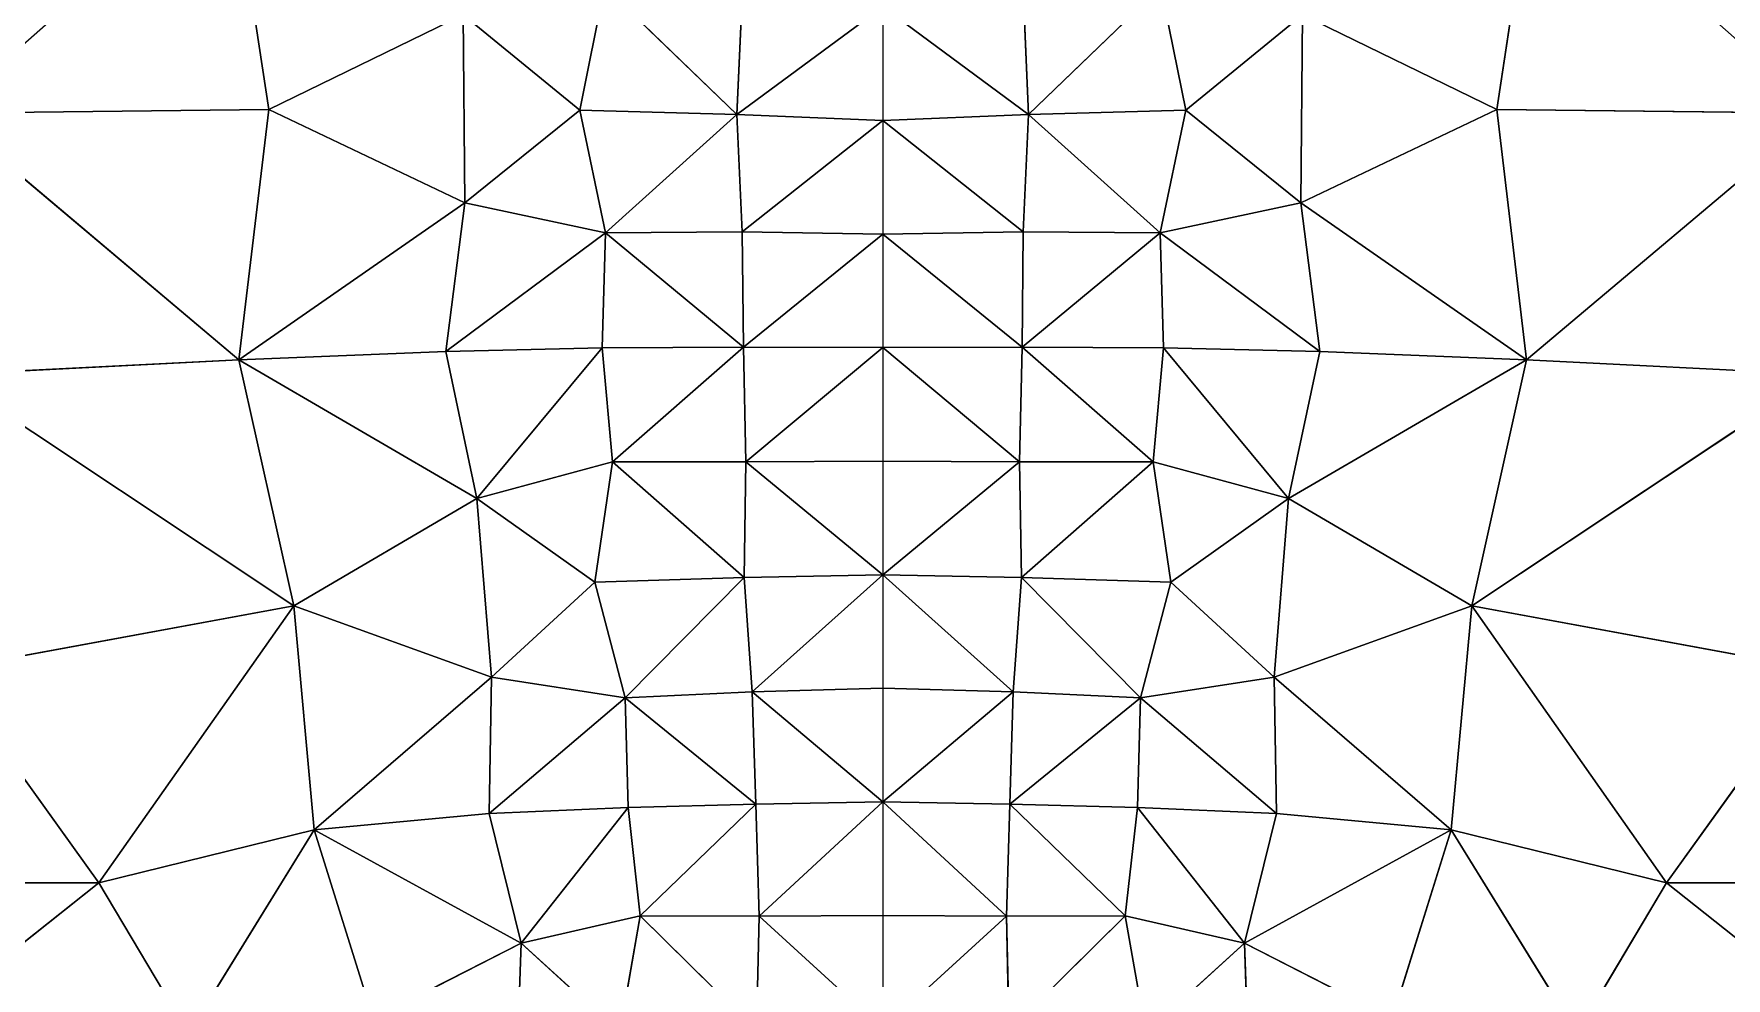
# Model space of a CAD drawing. Header units: metres. Extents: x 0 to 8, y 0 to 4.
# Drawn here: x 1.2734 to 1.7251, y 1.1348 to 1.3868 of the extents above; entities that cross this region are included whole.
import ezdxf

# ---------------------------------------------------------------- set-up
doc = ezdxf.new("R2010")
doc.units = ezdxf.units.M
doc.header["$MEASUREMENT"] = 0
for name, color, linetype, lineweight in [('DL_FE_MESH', 134, 'Continuous', 0), ('DL_FE_MESH_CELLS_2', 132, 'Continuous', 0), ('DL_FE_MESH_CELLS_7', 132, 'Continuous', 0), ('DL_TOPOLOGY', 7, 'Continuous', 0)]:
    doc.layers.add(name, color=color, linetype=linetype, lineweight=lineweight)

msp = doc.modelspace()

# ---------------------------------------------------------------- linework, layer by layer
at = {"layer": 'DL_FE_MESH'}
for p, q in [((1.32603, 1.43309), (1.25, 1.36563)), ((1.33616, 1.36657), (1.32603, 1.43309)), ((1.67397, 1.43309), (1.66384, 1.36657)), ((1.41912, 1.36642), (1.42578, 1.39927)), ((1.46107, 1.36522), (1.42578, 1.39927)), ((1.46248, 1.39676), (1.46107, 1.36522)), ((1.53893, 1.36522), (1.53752, 1.39676)), ((1.53893, 1.36522), (1.57422, 1.39927)), ((1.57422, 1.39927), (1.58088, 1.36642)), ((1.33616, 1.36657), (1.38799, 1.39184)), ((1.38799, 1.39184), (1.38846, 1.34169)), ((1.41912, 1.36642), (1.38799, 1.39184)), ((1.46107, 1.36522), (1.5, 1.39394)), ((1.53893, 1.36522), (1.5, 1.39394)), ((1.61201, 1.39184), (1.58088, 1.36642)), ((1.61154, 1.34169), (1.61201, 1.39184)), ((1.66384, 1.36657), (1.61201, 1.39184)), ((1.25, 1.36563), (1.33616, 1.36657)), ((1.32819, 1.29976), (1.25, 1.36563)), ((1.32819, 1.29976), (1.33616, 1.36657)), ((1.38846, 1.34169), (1.33616, 1.36657)), ((1.38846, 1.34169), (1.41912, 1.36642)), ((1.42597, 1.3337), (1.41912, 1.36642)), ((1.41912, 1.36642), (1.46107, 1.36522)), ((1.46107, 1.36522), (1.42597, 1.3337)), ((1.5, 1.36364), (1.46107, 1.36522)), ((1.46107, 1.36522), (1.46251, 1.33391)), ((1.5, 1.36364), (1.53893, 1.36522)), ((1.53749, 1.33391), (1.53893, 1.36522)), ((1.58088, 1.36642), (1.53893, 1.36522)), ((1.53893, 1.36522), (1.57403, 1.3337)), ((1.58088, 1.36642), (1.57403, 1.3337)), ((1.58088, 1.36642), (1.61154, 1.34169)), ((1.66384, 1.36657), (1.61154, 1.34169)), ((1.75, 1.36563), (1.66384, 1.36657)), ((1.66384, 1.36657), (1.67181, 1.29976)), ((1.67181, 1.29976), (1.75, 1.36563)), ((1.46251, 1.33391), (1.5, 1.36364)), ((1.53749, 1.33391), (1.5, 1.36364)), ((1.38846, 1.34169), (1.32819, 1.29976)), ((1.38339, 1.30199), (1.38846, 1.34169)), ((1.42597, 1.3337), (1.38846, 1.34169)), ((1.61154, 1.34169), (1.57403, 1.3337)), ((1.61154, 1.34169), (1.67181, 1.29976)), ((1.61154, 1.34169), (1.61661, 1.30199)), ((1.42597, 1.3337), (1.38339, 1.30199)), ((1.42511, 1.30294), (1.42597, 1.3337)), ((1.42597, 1.3337), (1.46251, 1.33391)), ((1.46279, 1.30318), (1.42597, 1.3337)), ((1.5, 1.33333), (1.46251, 1.33391)), ((1.46251, 1.33391), (1.46279, 1.30318)), ((1.46279, 1.30318), (1.5, 1.33333)), ((1.5, 1.33333), (1.53749, 1.33391)), ((1.53721, 1.30318), (1.5, 1.33333)), ((1.53721, 1.30318), (1.53749, 1.33391)), ((1.53721, 1.30318), (1.57403, 1.3337)), ((1.57403, 1.3337), (1.53749, 1.33391)), ((1.57403, 1.3337), (1.61661, 1.30199)), ((1.57403, 1.3337), (1.57489, 1.30294)), ((1.32819, 1.29976), (1.38339, 1.30199)), ((1.38339, 1.30199), (1.42511, 1.30294)), ((1.39168, 1.26279), (1.38339, 1.30199)), ((1.42511, 1.30294), (1.39168, 1.26279)), ((1.42511, 1.30294), (1.46279, 1.30318)), ((1.42784, 1.27254), (1.42511, 1.30294)), ((1.46279, 1.30318), (1.42784, 1.27254)), ((1.5, 1.30303), (1.46279, 1.30318)), ((1.46279, 1.30318), (1.46348, 1.27259)), ((1.46348, 1.27259), (1.5, 1.30303)), ((1.5, 1.30303), (1.53721, 1.30318)), ((1.53652, 1.27259), (1.5, 1.30303)), ((1.53652, 1.27259), (1.53721, 1.30318)), ((1.57489, 1.30294), (1.53721, 1.30318)), ((1.53721, 1.30318), (1.57216, 1.27254)), ((1.57489, 1.30294), (1.57216, 1.27254)), ((1.61661, 1.30199), (1.57489, 1.30294)), ((1.57489, 1.30294), (1.60832, 1.26279)), ((1.61661, 1.30199), (1.60832, 1.26279)), ((1.67181, 1.29976), (1.61661, 1.30199)), ((1.25, 1.29583), (1.32819, 1.29976)), ((1.34279, 1.23411), (1.32819, 1.29976)), ((1.39168, 1.26279), (1.32819, 1.29976)), ((1.67181, 1.29976), (1.60832, 1.26279)), ((1.67181, 1.29976), (1.65721, 1.23411)), ((1.75, 1.29583), (1.67181, 1.29976)), ((1.34279, 1.23411), (1.25, 1.29583)), ((1.65721, 1.23411), (1.75, 1.29583)), ((1.39168, 1.26279), (1.42784, 1.27254)), ((1.42316, 1.24045), (1.42784, 1.27254)), ((1.42784, 1.27254), (1.46348, 1.27259)), ((1.46301, 1.24173), (1.42784, 1.27254)), ((1.46348, 1.27259), (1.46301, 1.24173)), ((1.5, 1.27273), (1.46348, 1.27259)), ((1.46348, 1.27259), (1.5, 1.24242)), ((1.5, 1.27273), (1.53652, 1.27259)), ((1.53652, 1.27259), (1.5, 1.24242)), ((1.53699, 1.24173), (1.53652, 1.27259)), ((1.57216, 1.27254), (1.53652, 1.27259)), ((1.53699, 1.24173), (1.57216, 1.27254)), ((1.57216, 1.27254), (1.60832, 1.26279)), ((1.57216, 1.27254), (1.57684, 1.24045)), ((1.34279, 1.23411), (1.39168, 1.26279)), ((1.39168, 1.26279), (1.39554, 1.21512)), ((1.42316, 1.24045), (1.39168, 1.26279)), ((1.60832, 1.26279), (1.57684, 1.24045)), ((1.60446, 1.21512), (1.60832, 1.26279)), ((1.65721, 1.23411), (1.60832, 1.26279)), ((1.5, 1.24242), (1.46301, 1.24173)), ((1.46518, 1.21121), (1.5, 1.24242)), ((1.5, 1.24242), (1.53699, 1.24173)), ((1.53482, 1.21121), (1.5, 1.24242)), ((1.39554, 1.21512), (1.42316, 1.24045)), ((1.42316, 1.24045), (1.46301, 1.24173)), ((1.43126, 1.20954), (1.42316, 1.24045)), ((1.46301, 1.24173), (1.43126, 1.20954)), ((1.46301, 1.24173), (1.46518, 1.21121)), ((1.53482, 1.21121), (1.53699, 1.24173)), ((1.57684, 1.24045), (1.53699, 1.24173)), ((1.53699, 1.24173), (1.56874, 1.20954)), ((1.57684, 1.24045), (1.56874, 1.20954)), ((1.57684, 1.24045), (1.60446, 1.21512)), ((1.25, 1.21702), (1.34279, 1.23411)), ((1.2908, 1.16019), (1.34279, 1.23411)), ((1.3483, 1.17438), (1.34279, 1.23411)), ((1.34279, 1.23411), (1.39554, 1.21512)), ((1.65721, 1.23411), (1.60446, 1.21512)), ((1.65721, 1.23411), (1.6517, 1.17438)), ((1.65721, 1.23411), (1.75, 1.21702)), ((1.65721, 1.23411), (1.7092, 1.16019)), ((1.2908, 1.16019), (1.25, 1.21702)), ((1.39554, 1.21512), (1.3483, 1.17438)), ((1.39496, 1.17874), (1.39554, 1.21512)), ((1.43126, 1.20954), (1.39554, 1.21512)), ((1.60446, 1.21512), (1.56874, 1.20954)), ((1.60446, 1.21512), (1.6517, 1.17438)), ((1.60446, 1.21512), (1.60504, 1.17874)), ((1.75, 1.21702), (1.7092, 1.16019)), ((1.43126, 1.20954), (1.46518, 1.21121)), ((1.5, 1.21212), (1.46518, 1.21121)), ((1.46518, 1.21121), (1.5, 1.18182)), ((1.46518, 1.21121), (1.46613, 1.18124)), ((1.5, 1.21212), (1.53482, 1.21121)), ((1.53482, 1.21121), (1.5, 1.18182)), ((1.53387, 1.18124), (1.53482, 1.21121)), ((1.56874, 1.20954), (1.53482, 1.21121)), ((1.43126, 1.20954), (1.39496, 1.17874)), ((1.43206, 1.18032), (1.43126, 1.20954)), ((1.46613, 1.18124), (1.43126, 1.20954)), ((1.53387, 1.18124), (1.56874, 1.20954)), ((1.56874, 1.20954), (1.56794, 1.18032)), ((1.56874, 1.20954), (1.60504, 1.17874)), ((1.39496, 1.17874), (1.43206, 1.18032)), ((1.43206, 1.18032), (1.40349, 1.14415)), ((1.43206, 1.18032), (1.46613, 1.18124)), ((1.43528, 1.1514), (1.43206, 1.18032)), ((1.46613, 1.18124), (1.43528, 1.1514)), ((1.5, 1.18182), (1.46613, 1.18124)), ((1.46613, 1.18124), (1.467, 1.15129)), ((1.467, 1.15129), (1.5, 1.18182)), ((1.5, 1.18182), (1.53387, 1.18124)), ((1.533, 1.15129), (1.5, 1.18182)), ((1.533, 1.15129), (1.53387, 1.18124)), ((1.56794, 1.18032), (1.53387, 1.18124)), ((1.53387, 1.18124), (1.56472, 1.1514)), ((1.56794, 1.18032), (1.56472, 1.1514)), ((1.60504, 1.17874), (1.56794, 1.18032)), ((1.56794, 1.18032), (1.59651, 1.14415)), ((1.2908, 1.16019), (1.3483, 1.17438)), ((1.3483, 1.17438), (1.31474, 1.12005)), ((1.3483, 1.17438), (1.39496, 1.17874)), ((1.36404, 1.12398), (1.3483, 1.17438)), ((1.40349, 1.14415), (1.3483, 1.17438)), ((1.40349, 1.14415), (1.39496, 1.17874)), ((1.60504, 1.17874), (1.59651, 1.14415)), ((1.6517, 1.17438), (1.59651, 1.14415)), ((1.6517, 1.17438), (1.60504, 1.17874)), ((1.6517, 1.17438), (1.63596, 1.12398)), ((1.6517, 1.17438), (1.7092, 1.16019)), ((1.6517, 1.17438), (1.68526, 1.12005)), ((1.2908, 1.16019), (1.2092, 1.16019)), ((1.25, 1.12786), (1.2908, 1.16019)), ((1.31474, 1.12005), (1.2908, 1.16019)), ((1.7092, 1.16019), (1.68526, 1.12005)), ((1.7092, 1.16019), (1.7908, 1.16019)), ((1.7092, 1.16019), (1.75, 1.12786)), ((1.40349, 1.14415), (1.43528, 1.1514)), ((1.4298, 1.12015), (1.43528, 1.1514)), ((1.43528, 1.1514), (1.467, 1.15129)), ((1.46631, 1.12078), (1.43528, 1.1514)), ((1.467, 1.15129), (1.46631, 1.12078)), ((1.5, 1.15152), (1.467, 1.15129)), ((1.467, 1.15129), (1.5, 1.12121)), ((1.5, 1.15152), (1.533, 1.15129)), ((1.533, 1.15129), (1.5, 1.12121)), ((1.56472, 1.1514), (1.533, 1.15129)), ((1.53369, 1.12078), (1.533, 1.15129)), ((1.53369, 1.12078), (1.56472, 1.1514)), ((1.56472, 1.1514), (1.59651, 1.14415)), ((1.56472, 1.1514), (1.5702, 1.12015)), ((1.36404, 1.12398), (1.40349, 1.14415)), ((1.40349, 1.14415), (1.40172, 1.0937)), ((1.4298, 1.12015), (1.40349, 1.14415)), ((1.59651, 1.14415), (1.5702, 1.12015)), ((1.59651, 1.14415), (1.63596, 1.12398)), ((1.59828, 1.0937), (1.59651, 1.14415))]:
    msp.add_line(p, q, dxfattribs=at)
at = {"layer": 'DL_FE_MESH_CELLS_2'}
for points in [[(1.66384, 1.36657), (1.67397, 1.43309), (1.61201, 1.39184)], [(1.75, 1.36563), (1.67397, 1.43309), (1.66384, 1.36657)], [(1.75, 1.36563), (1.75, 1.43305), (1.67397, 1.43309)], [(1.5, 1.39394), (1.53893, 1.36522), (1.53752, 1.39676)], [(1.53893, 1.36522), (1.57422, 1.39927), (1.53752, 1.39676)], [(1.58088, 1.36642), (1.57422, 1.39927), (1.53893, 1.36522)], [(1.61201, 1.39184), (1.57422, 1.39927), (1.58088, 1.36642)], [(1.61154, 1.34169), (1.61201, 1.39184), (1.58088, 1.36642)], [(1.66384, 1.36657), (1.61201, 1.39184), (1.61154, 1.34169)], [(1.5, 1.36364), (1.53749, 1.33391), (1.53893, 1.36522)], [(1.57403, 1.3337), (1.53893, 1.36522), (1.53749, 1.33391)], [(1.57403, 1.3337), (1.58088, 1.36642), (1.53893, 1.36522)], [(1.61154, 1.34169), (1.58088, 1.36642), (1.57403, 1.3337)], [(1.67181, 1.29976), (1.66384, 1.36657), (1.61154, 1.34169)], [(1.67181, 1.29976), (1.75, 1.36563), (1.66384, 1.36657)], [(1.75, 1.29583), (1.75, 1.36563), (1.67181, 1.29976)], [(1.61661, 1.30199), (1.61154, 1.34169), (1.57403, 1.3337)], [(1.67181, 1.29976), (1.61154, 1.34169), (1.61661, 1.30199)], [(1.5, 1.33333), (1.53721, 1.30318), (1.53749, 1.33391)], [(1.53721, 1.30318), (1.57403, 1.3337), (1.53749, 1.33391)], [(1.57489, 1.30294), (1.57403, 1.3337), (1.53721, 1.30318)], [(1.61661, 1.30199), (1.57403, 1.3337), (1.57489, 1.30294)], [(1.5, 1.30303), (1.53652, 1.27259), (1.53721, 1.30318)], [(1.57216, 1.27254), (1.53721, 1.30318), (1.53652, 1.27259)], [(1.57216, 1.27254), (1.57489, 1.30294), (1.53721, 1.30318)], [(1.60832, 1.26279), (1.57489, 1.30294), (1.57216, 1.27254)], [(1.60832, 1.26279), (1.61661, 1.30199), (1.57489, 1.30294)], [(1.60832, 1.26279), (1.67181, 1.29976), (1.61661, 1.30199)], [(1.60832, 1.26279), (1.65721, 1.23411), (1.67181, 1.29976)], [(1.65721, 1.23411), (1.75, 1.29583), (1.67181, 1.29976)], [(1.75, 1.21702), (1.75, 1.29583), (1.65721, 1.23411)], [(1.53652, 1.27259), (1.5, 1.24242), (1.53699, 1.24173)], [(1.53699, 1.24173), (1.57216, 1.27254), (1.53652, 1.27259)], [(1.57684, 1.24045), (1.57216, 1.27254), (1.53699, 1.24173)], [(1.60832, 1.26279), (1.57216, 1.27254), (1.57684, 1.24045)], [(1.60446, 1.21512), (1.60832, 1.26279), (1.57684, 1.24045)], [(1.65721, 1.23411), (1.60832, 1.26279), (1.60446, 1.21512)], [(1.5, 1.24242), (1.53482, 1.21121), (1.53699, 1.24173)], [(1.56874, 1.20954), (1.53699, 1.24173), (1.53482, 1.21121)], [(1.56874, 1.20954), (1.57684, 1.24045), (1.53699, 1.24173)], [(1.60446, 1.21512), (1.57684, 1.24045), (1.56874, 1.20954)], [(1.60446, 1.21512), (1.6517, 1.17438), (1.65721, 1.23411)], [(1.7092, 1.16019), (1.65721, 1.23411), (1.6517, 1.17438)], [(1.7092, 1.16019), (1.75, 1.21702), (1.65721, 1.23411)], [(1.60504, 1.17874), (1.60446, 1.21512), (1.56874, 1.20954)], [(1.60504, 1.17874), (1.6517, 1.17438), (1.60446, 1.21512)], [(1.7908, 1.16019), (1.75, 1.21702), (1.7092, 1.16019)], [(1.53482, 1.21121), (1.5, 1.18182), (1.53387, 1.18124)], [(1.53387, 1.18124), (1.56874, 1.20954), (1.53482, 1.21121)], [(1.56794, 1.18032), (1.56874, 1.20954), (1.53387, 1.18124)], [(1.60504, 1.17874), (1.56874, 1.20954), (1.56794, 1.18032)], [(1.5, 1.18182), (1.533, 1.15129), (1.53387, 1.18124)], [(1.56472, 1.1514), (1.53387, 1.18124), (1.533, 1.15129)], [(1.56472, 1.1514), (1.56794, 1.18032), (1.53387, 1.18124)], [(1.59651, 1.14415), (1.56794, 1.18032), (1.56472, 1.1514)], [(1.59651, 1.14415), (1.60504, 1.17874), (1.56794, 1.18032)], [(1.59651, 1.14415), (1.6517, 1.17438), (1.60504, 1.17874)], [(1.59651, 1.14415), (1.63596, 1.12398), (1.6517, 1.17438)], [(1.68526, 1.12005), (1.6517, 1.17438), (1.63596, 1.12398)], [(1.68526, 1.12005), (1.7092, 1.16019), (1.6517, 1.17438)], [(1.68526, 1.12005), (1.75, 1.12786), (1.7092, 1.16019)], [(1.7908, 1.16019), (1.7092, 1.16019), (1.75, 1.12786)], [(1.533, 1.15129), (1.5, 1.12121), (1.53369, 1.12078)], [(1.53369, 1.12078), (1.56472, 1.1514), (1.533, 1.15129)], [(1.5702, 1.12015), (1.56472, 1.1514), (1.53369, 1.12078)], [(1.59651, 1.14415), (1.56472, 1.1514), (1.5702, 1.12015)], [(1.59828, 1.0937), (1.59651, 1.14415), (1.5702, 1.12015)], [(1.63596, 1.12398), (1.59651, 1.14415), (1.59828, 1.0937)]]:
    msp.add_3dface(points, dxfattribs=at)
at = {"layer": 'DL_FE_MESH_CELLS_2', "invisible_edges": 1}
for points in [[(1.5, 1.39394), (1.5, 1.36364), (1.53893, 1.36522)], [(1.5, 1.36364), (1.5, 1.33333), (1.53749, 1.33391)], [(1.5, 1.33333), (1.5, 1.30303), (1.53721, 1.30318)], [(1.5, 1.30303), (1.5, 1.27273), (1.53652, 1.27259)], [(1.5, 1.27273), (1.5, 1.24242), (1.53652, 1.27259)], [(1.5, 1.24242), (1.5, 1.21212), (1.53482, 1.21121)], [(1.5, 1.21212), (1.5, 1.18182), (1.53482, 1.21121)], [(1.5, 1.18182), (1.5, 1.15152), (1.533, 1.15129)], [(1.5, 1.15152), (1.5, 1.12121), (1.533, 1.15129)]]:
    msp.add_3dface(points, dxfattribs=at)
at = {"layer": 'DL_FE_MESH_CELLS_7'}
for points in [[(1.32603, 1.43309), (1.25, 1.36563), (1.33616, 1.36657)], [(1.25, 1.43305), (1.25, 1.36563), (1.32603, 1.43309)], [(1.32603, 1.43309), (1.33616, 1.36657), (1.38799, 1.39184)], [(1.38799, 1.39184), (1.41912, 1.36642), (1.42578, 1.39927)], [(1.42578, 1.39927), (1.41912, 1.36642), (1.46107, 1.36522)], [(1.42578, 1.39927), (1.46107, 1.36522), (1.46248, 1.39676)], [(1.46107, 1.36522), (1.5, 1.39394), (1.46248, 1.39676)], [(1.33616, 1.36657), (1.38846, 1.34169), (1.38799, 1.39184)], [(1.38799, 1.39184), (1.38846, 1.34169), (1.41912, 1.36642)], [(1.25, 1.36563), (1.32819, 1.29976), (1.33616, 1.36657)], [(1.25, 1.36563), (1.25, 1.29583), (1.32819, 1.29976)], [(1.33616, 1.36657), (1.32819, 1.29976), (1.38846, 1.34169)], [(1.38846, 1.34169), (1.42597, 1.3337), (1.41912, 1.36642)], [(1.41912, 1.36642), (1.42597, 1.3337), (1.46107, 1.36522)], [(1.46107, 1.36522), (1.42597, 1.3337), (1.46251, 1.33391)], [(1.46251, 1.33391), (1.5, 1.36364), (1.46107, 1.36522)], [(1.38846, 1.34169), (1.32819, 1.29976), (1.38339, 1.30199)], [(1.38846, 1.34169), (1.38339, 1.30199), (1.42597, 1.3337)], [(1.42597, 1.3337), (1.38339, 1.30199), (1.42511, 1.30294)], [(1.42597, 1.3337), (1.42511, 1.30294), (1.46279, 1.30318)], [(1.42597, 1.3337), (1.46279, 1.30318), (1.46251, 1.33391)], [(1.46279, 1.30318), (1.5, 1.33333), (1.46251, 1.33391)], [(1.38339, 1.30199), (1.32819, 1.29976), (1.39168, 1.26279)], [(1.38339, 1.30199), (1.39168, 1.26279), (1.42511, 1.30294)], [(1.42511, 1.30294), (1.39168, 1.26279), (1.42784, 1.27254)], [(1.42511, 1.30294), (1.42784, 1.27254), (1.46279, 1.30318)], [(1.46279, 1.30318), (1.42784, 1.27254), (1.46348, 1.27259)], [(1.46348, 1.27259), (1.5, 1.30303), (1.46279, 1.30318)], [(1.25, 1.29583), (1.34279, 1.23411), (1.32819, 1.29976)], [(1.39168, 1.26279), (1.32819, 1.29976), (1.34279, 1.23411)], [(1.25, 1.29583), (1.25, 1.21702), (1.34279, 1.23411)], [(1.39168, 1.26279), (1.42316, 1.24045), (1.42784, 1.27254)], [(1.42784, 1.27254), (1.42316, 1.24045), (1.46301, 1.24173)], [(1.42784, 1.27254), (1.46301, 1.24173), (1.46348, 1.27259)], [(1.5, 1.24242), (1.46348, 1.27259), (1.46301, 1.24173)], [(1.34279, 1.23411), (1.39554, 1.21512), (1.39168, 1.26279)], [(1.39168, 1.26279), (1.39554, 1.21512), (1.42316, 1.24045)], [(1.46518, 1.21121), (1.5, 1.24242), (1.46301, 1.24173)], [(1.39554, 1.21512), (1.43126, 1.20954), (1.42316, 1.24045)], [(1.42316, 1.24045), (1.43126, 1.20954), (1.46301, 1.24173)], [(1.46301, 1.24173), (1.43126, 1.20954), (1.46518, 1.21121)], [(1.34279, 1.23411), (1.25, 1.21702), (1.2908, 1.16019)], [(1.34279, 1.23411), (1.2908, 1.16019), (1.3483, 1.17438)], [(1.34279, 1.23411), (1.3483, 1.17438), (1.39554, 1.21512)], [(1.2092, 1.16019), (1.2908, 1.16019), (1.25, 1.21702)], [(1.39554, 1.21512), (1.3483, 1.17438), (1.39496, 1.17874)], [(1.39554, 1.21512), (1.39496, 1.17874), (1.43126, 1.20954)], [(1.43126, 1.20954), (1.46613, 1.18124), (1.46518, 1.21121)], [(1.5, 1.18182), (1.46518, 1.21121), (1.46613, 1.18124)], [(1.43126, 1.20954), (1.39496, 1.17874), (1.43206, 1.18032)], [(1.43126, 1.20954), (1.43206, 1.18032), (1.46613, 1.18124)], [(1.39496, 1.17874), (1.40349, 1.14415), (1.43206, 1.18032)], [(1.43206, 1.18032), (1.40349, 1.14415), (1.43528, 1.1514)], [(1.43206, 1.18032), (1.43528, 1.1514), (1.46613, 1.18124)], [(1.46613, 1.18124), (1.43528, 1.1514), (1.467, 1.15129)], [(1.467, 1.15129), (1.5, 1.18182), (1.46613, 1.18124)], [(1.2908, 1.16019), (1.31474, 1.12005), (1.3483, 1.17438)], [(1.3483, 1.17438), (1.31474, 1.12005), (1.36404, 1.12398)], [(1.39496, 1.17874), (1.3483, 1.17438), (1.40349, 1.14415)], [(1.40349, 1.14415), (1.3483, 1.17438), (1.36404, 1.12398)], [(1.2092, 1.16019), (1.25, 1.12786), (1.2908, 1.16019)], [(1.2908, 1.16019), (1.25, 1.12786), (1.31474, 1.12005)], [(1.40349, 1.14415), (1.4298, 1.12015), (1.43528, 1.1514)], [(1.43528, 1.1514), (1.4298, 1.12015), (1.46631, 1.12078)], [(1.43528, 1.1514), (1.46631, 1.12078), (1.467, 1.15129)], [(1.5, 1.12121), (1.467, 1.15129), (1.46631, 1.12078)], [(1.36404, 1.12398), (1.40172, 1.0937), (1.40349, 1.14415)], [(1.40349, 1.14415), (1.40172, 1.0937), (1.4298, 1.12015)]]:
    msp.add_3dface(points, dxfattribs=at)
at = {"layer": 'DL_FE_MESH_CELLS_7', "invisible_edges": 1}
for points in [[(1.5, 1.36364), (1.5, 1.39394), (1.46107, 1.36522)], [(1.5, 1.33333), (1.5, 1.36364), (1.46251, 1.33391)], [(1.5, 1.30303), (1.5, 1.33333), (1.46279, 1.30318)], [(1.5, 1.27273), (1.5, 1.30303), (1.46348, 1.27259)], [(1.5, 1.24242), (1.5, 1.27273), (1.46348, 1.27259)], [(1.5, 1.21212), (1.5, 1.24242), (1.46518, 1.21121)], [(1.5, 1.18182), (1.5, 1.21212), (1.46518, 1.21121)], [(1.5, 1.15152), (1.5, 1.18182), (1.467, 1.15129)], [(1.5, 1.12121), (1.5, 1.15152), (1.467, 1.15129)]]:
    msp.add_3dface(points, dxfattribs=at)
at = {"layer": 'DL_TOPOLOGY'}
msp.add_line((1.5, 2), (1.5, 1), dxfattribs=at)

doc.saveas('drawing.dxf')
